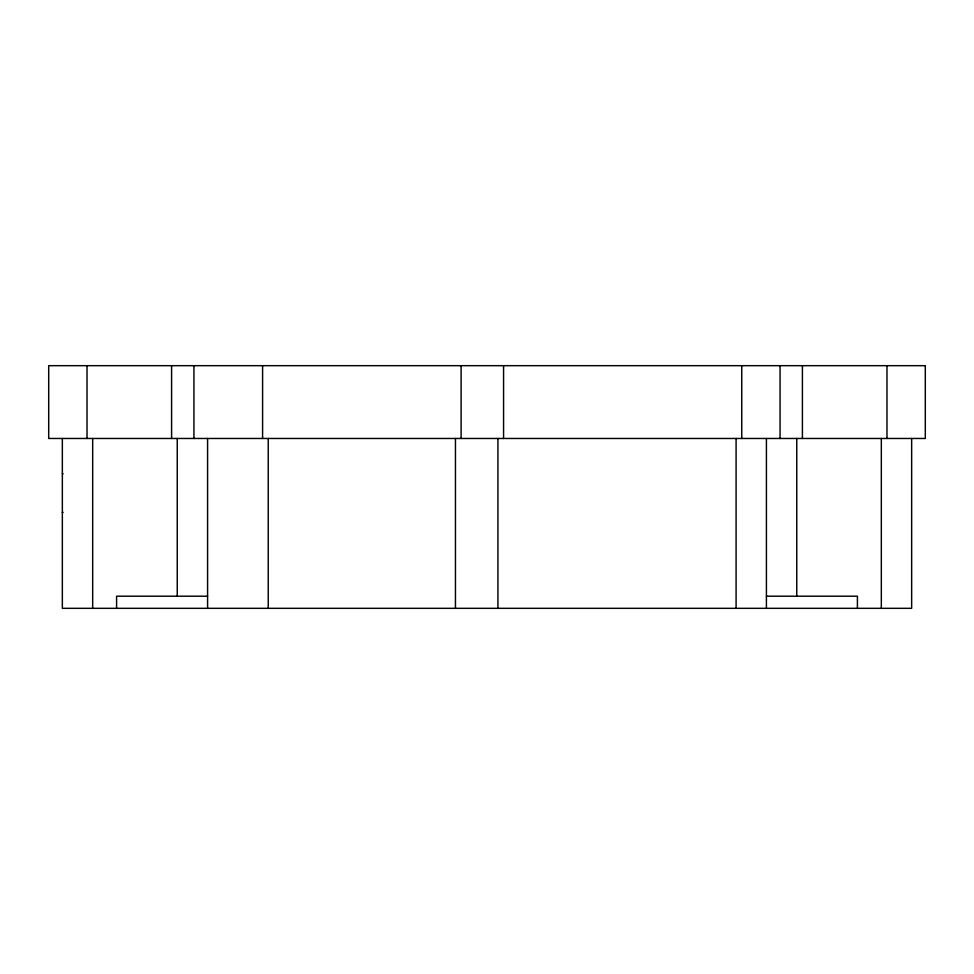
<?xml version="1.0" encoding="UTF-8"?>
<svg xmlns="http://www.w3.org/2000/svg" width="974" height="974" viewBox="0 0 974 974"><rect width="100%" height="100%" fill="white"/><g stroke="black" fill="none" stroke-linecap="round" stroke-linejoin="round"><path stroke-width="1.46" d="M62.348 473.802L63.103 473.802M62.348 512.324L63.103 512.324M207.584 596.198L116.588 596.198L116.588 608.324M766.416 596.198L857.412 596.198L857.412 608.324M911.652 438.47L911.652 608.324L62.348 608.324L62.348 438.47M886.973 365.676L886.973 438.47M881.324 438.47L881.324 608.324M802.406 365.676L802.406 438.47M796.756 438.47L796.756 596.198M780.064 365.676L780.064 438.47M766.416 438.47L766.416 608.324M741.738 365.676L741.738 438.47M736.088 438.47L736.088 608.324M503.57 365.676L503.57 438.47M497.921 438.47L497.921 608.324M461.104 365.676L461.104 438.47M455.455 438.47L455.455 608.324M268.24 438.47L268.24 608.324M262.59 365.676L262.59 438.47M207.584 438.47L207.584 608.324M193.936 365.676L193.936 438.47M177.244 438.47L177.244 596.198M171.594 365.676L171.594 438.47M92.676 438.47L92.676 608.324M87.027 365.676L87.027 438.47M925.3 365.676L48.7 365.676L48.7 438.47L925.3 438.47L925.3 365.676"/></g></svg>
